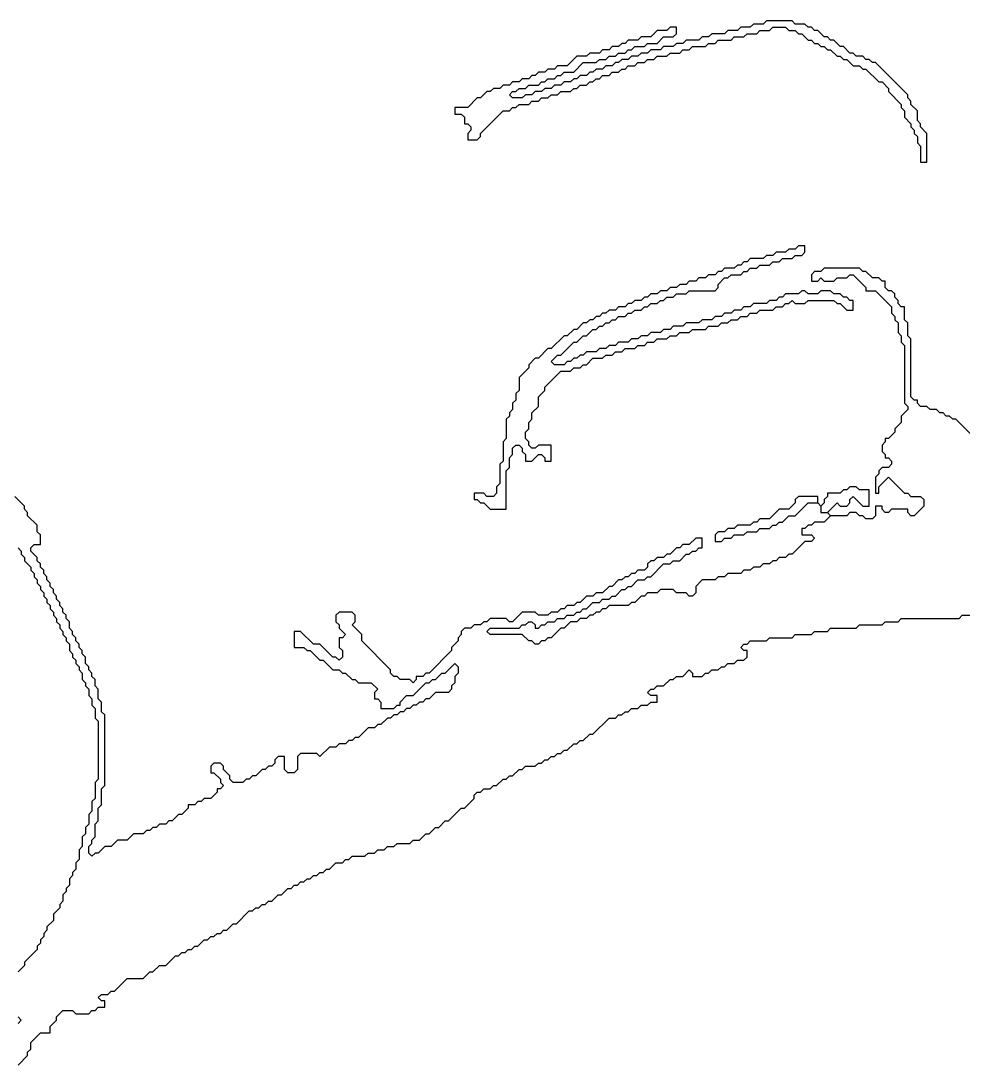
# Model space of a CAD drawing. Header units: metres. Extents: x 0 to 100, y 0 to 129.
# Drawn here: x 54 to 61.33, y 82.48 to 90.6 of the extents above; entities that cross this region are included whole.
import ezdxf

# ---------------------------------------------------------------- set-up
doc = ezdxf.new("R2010")
doc.units = ezdxf.units.M

msp = doc.modelspace()

# ---------------------------------------------------------------- linework, layer by layer
for points in [[(59.8, 90.6), (59.775, 90.575), (59.7, 90.575), (59.675, 90.55), (59.6, 90.55), (59.575, 90.525), (59.5, 90.525), (59.475, 90.5), (59.375, 90.5), (59.35, 90.475), (59.3, 90.475), (59.275, 90.45), (59.175, 90.45), (59.15, 90.425), (59.1, 90.425), (59.075, 90.4), (59, 90.4), (58.975, 90.375), (58.9, 90.375), (58.875, 90.35), (58.825, 90.35), (58.8, 90.325), (58.75, 90.325), (58.725, 90.3), (58.675, 90.3), (58.65, 90.275), (58.625, 90.275), (58.6, 90.25), (58.55, 90.25), (58.525, 90.225), (58.475, 90.225), (58.45, 90.2), (58.425, 90.2), (58.4, 90.175), (58.35, 90.175), (58.325, 90.15), (58.3, 90.15), (58.275, 90.125), (58.225, 90.125), (58.2, 90.1), (58.15, 90.1), (58.125, 90.075), (58.075, 90.075), (58.05, 90.05), (58, 90.05), (57.975, 90.025), (57.925, 90.025), (57.9, 90), (57.825, 90), (57.8, 90.025), (57.825, 90.05), (57.85, 90.05), (57.875, 90.075), (57.925, 90.075), (57.95, 90.1), (58.025, 90.1), (58.05, 90.125), (58.075, 90.125), (58.1, 90.15), (58.15, 90.15), (58.175, 90.175), (58.2, 90.175), (58.225, 90.2), (58.3, 90.2), (58.375, 90.275), (58.475, 90.275), (58.5, 90.3), (58.55, 90.3), (58.575, 90.325), (58.625, 90.325), (58.65, 90.35), (58.7, 90.35), (58.725, 90.375), (58.75, 90.375), (58.775, 90.4), (58.85, 90.4), (58.875, 90.425), (58.95, 90.425), (59, 90.475), (59.075, 90.475), (59.1, 90.5), (59.1, 90.55), (59.05, 90.55), (59.025, 90.525), (58.95, 90.525), (58.9, 90.475), (58.825, 90.475), (58.8, 90.45), (58.725, 90.45), (58.7, 90.425), (58.675, 90.425), (58.65, 90.4), (58.6, 90.4), (58.575, 90.375), (58.525, 90.375), (58.5, 90.35), (58.425, 90.35), (58.4, 90.325), (58.325, 90.325), (58.25, 90.25), (58.175, 90.25), (58.15, 90.225), (58.1, 90.225), (58.075, 90.2), (58.025, 90.2), (58, 90.175), (57.975, 90.175), (57.95, 90.15), (57.9, 90.15), (57.875, 90.125), (57.825, 90.125), (57.8, 90.1), (57.75, 90.1), (57.725, 90.075), (57.675, 90.075), (57.65, 90.05), (57.625, 90.05), (57.575, 90), (57.55, 90), (57.475, 89.925), (57.375, 89.925), (57.375, 89.875), (57.425, 89.875), (57.45, 89.85), (57.45, 89.8), (57.475, 89.8), (57.5, 89.775), (57.5, 89.75), (57.475, 89.725), (57.475, 89.675), (57.55, 89.675), (57.575, 89.7), (57.575, 89.725), (57.75, 89.9), (57.8, 89.9), (57.825, 89.925), (57.85, 89.925), (57.875, 89.95), (57.95, 89.95), (57.975, 89.975), (58.025, 89.975), (58.05, 90), (58.1, 90), (58.125, 90.025), (58.175, 90.025), (58.2, 90.05), (58.275, 90.05), (58.3, 90.075), (58.325, 90.075), (58.35, 90.1), (58.4, 90.1), (58.425, 90.125), (58.45, 90.125), (58.475, 90.15), (58.5, 90.15), (58.525, 90.175), (58.575, 90.175), (58.6, 90.2), (58.65, 90.2), (58.675, 90.225), (58.7, 90.225), (58.725, 90.25), (58.775, 90.25), (58.8, 90.275), (58.85, 90.275), (58.875, 90.3), (58.925, 90.3), (58.95, 90.325), (59.025, 90.325), (59.05, 90.35), (59.125, 90.35), (59.15, 90.375), (59.2, 90.375), (59.225, 90.4), (59.325, 90.4), (59.35, 90.425), (59.4, 90.425), (59.425, 90.45), (59.525, 90.45), (59.55, 90.475), (59.625, 90.475), (59.65, 90.5), (59.725, 90.5), (59.75, 90.525), (59.825, 90.525), (59.85, 90.55), (59.95, 90.55), (59.975, 90.525), (60.025, 90.525), (60.05, 90.5), (60.075, 90.5), (60.125, 90.45), (60.15, 90.45), (60.175, 90.425), (60.2, 90.425), (60.225, 90.4), (60.25, 90.4), (60.275, 90.375), (60.3, 90.375), (60.35, 90.325), (60.375, 90.325), (60.4, 90.3), (60.425, 90.3), (60.475, 90.25), (60.525, 90.25), (60.55, 90.225), (60.575, 90.225), (60.675, 90.125), (60.7, 90.125), (60.75, 90.075), (60.75, 90.05), (60.85, 89.95), (60.85, 89.925), (60.875, 89.9), (60.875, 89.85), (60.925, 89.8), (60.925, 89.775), (60.95, 89.75), (60.95, 89.725), (60.975, 89.7), (60.975, 89.65), (61, 89.625), (61, 89.5), (61.05, 89.5), (61.05, 89.725), (61, 89.775), (61, 89.8), (60.975, 89.825), (60.975, 89.9), (60.925, 89.95), (60.925, 89.975), (60.9, 90), (60.9, 90.025), (60.65, 90.275), (60.625, 90.275), (60.6, 90.3), (60.575, 90.3), (60.55, 90.325), (60.5, 90.325), (60.475, 90.35), (60.45, 90.35), (60.4, 90.4), (60.375, 90.4), (60.325, 90.45), (60.3, 90.45), (60.275, 90.475), (60.25, 90.475), (60.2, 90.525), (60.175, 90.525), (60.15, 90.55), (60.125, 90.55), (60.1, 90.575), (60.025, 90.575), (60, 90.6), (59.8, 90.6)], [(60.05, 88.85), (60.025, 88.825), (59.975, 88.825), (59.95, 88.8), (59.875, 88.8), (59.85, 88.775), (59.8, 88.775), (59.775, 88.75), (59.675, 88.75), (59.65, 88.725), (59.625, 88.725), (59.6, 88.7), (59.575, 88.7), (59.55, 88.675), (59.475, 88.675), (59.45, 88.65), (59.425, 88.65), (59.4, 88.625), (59.35, 88.625), (59.325, 88.6), (59.275, 88.6), (59.25, 88.575), (59.2, 88.575), (59.175, 88.55), (59.125, 88.55), (59.1, 88.525), (59.05, 88.525), (59.025, 88.5), (58.975, 88.5), (58.95, 88.475), (58.9, 88.475), (58.875, 88.45), (58.85, 88.45), (58.825, 88.425), (58.775, 88.425), (58.75, 88.4), (58.725, 88.4), (58.7, 88.375), (58.65, 88.375), (58.625, 88.35), (58.575, 88.35), (58.55, 88.325), (58.525, 88.325), (58.5, 88.3), (58.475, 88.3), (58.45, 88.275), (58.425, 88.275), (58.4, 88.25), (58.375, 88.25), (58.325, 88.2), (58.3, 88.2), (58.25, 88.15), (58.225, 88.15), (58.125, 88.05), (58.1, 88.05), (58.025, 87.975), (58, 87.975), (57.95, 87.925), (57.95, 87.9), (57.875, 87.825), (57.875, 87.725), (57.85, 87.7), (57.85, 87.65), (57.825, 87.625), (57.825, 87.575), (57.8, 87.55), (57.8, 87.525), (57.775, 87.5), (57.775, 87.35), (57.75, 87.325), (57.75, 87.175), (57.725, 87.15), (57.725, 87), (57.7, 86.975), (57.7, 86.925), (57.675, 86.9), (57.625, 86.9), (57.6, 86.925), (57.525, 86.925), (57.525, 86.875), (57.55, 86.875), (57.575, 86.85), (57.6, 86.85), (57.65, 86.8), (57.775, 86.8), (57.775, 87.1), (57.8, 87.125), (57.8, 87.2), (57.825, 87.225), (57.825, 87.275), (57.85, 87.3), (57.875, 87.3), (57.9, 87.275), (57.9, 87.25), (57.925, 87.225), (57.925, 87.175), (57.975, 87.175), (58.025, 87.225), (58.05, 87.225), (58.075, 87.2), (58.075, 87.175), (58.125, 87.175), (58.125, 87.3), (58.025, 87.3), (58, 87.275), (57.975, 87.275), (57.95, 87.3), (57.95, 87.325), (57.925, 87.35), (57.925, 87.4), (57.95, 87.425), (57.95, 87.475), (57.975, 87.5), (57.975, 87.55), (58.025, 87.6), (58.025, 87.675), (58.075, 87.725), (58.075, 87.75), (58.2, 87.875), (58.275, 87.875), (58.3, 87.9), (58.35, 87.9), (58.375, 87.925), (58.4, 87.925), (58.45, 87.975), (58.525, 87.975), (58.55, 88), (58.6, 88), (58.625, 88.025), (58.675, 88.025), (58.7, 88.05), (58.775, 88.05), (58.8, 88.075), (58.85, 88.075), (58.875, 88.1), (58.925, 88.1), (58.95, 88.125), (59.025, 88.125), (59.05, 88.15), (59.1, 88.15), (59.125, 88.175), (59.2, 88.175), (59.225, 88.2), (59.325, 88.2), (59.35, 88.225), (59.425, 88.225), (59.45, 88.25), (59.5, 88.25), (59.525, 88.275), (59.575, 88.275), (59.6, 88.3), (59.65, 88.3), (59.675, 88.325), (59.725, 88.325), (59.75, 88.35), (59.85, 88.35), (59.875, 88.375), (59.925, 88.375), (59.95, 88.4), (59.975, 88.4), (60, 88.425), (60.025, 88.4), (60.1, 88.4), (60.125, 88.425), (60.325, 88.425), (60.35, 88.4), (60.375, 88.4), (60.425, 88.35), (60.475, 88.35), (60.475, 88.425), (60.45, 88.425), (60.425, 88.45), (60.4, 88.45), (60.375, 88.475), (60.325, 88.475), (60.3, 88.5), (60.225, 88.5), (60.2, 88.475), (60.125, 88.475), (60.1, 88.5), (60.075, 88.5), (60.05, 88.475), (59.95, 88.475), (59.925, 88.45), (59.9, 88.45), (59.875, 88.425), (59.825, 88.425), (59.8, 88.4), (59.7, 88.4), (59.675, 88.375), (59.625, 88.375), (59.6, 88.35), (59.55, 88.35), (59.525, 88.325), (59.475, 88.325), (59.45, 88.3), (59.4, 88.3), (59.375, 88.275), (59.3, 88.275), (59.275, 88.25), (59.175, 88.25), (59.15, 88.225), (59.075, 88.225), (59.05, 88.2), (59, 88.2), (58.975, 88.175), (58.9, 88.175), (58.875, 88.15), (58.825, 88.15), (58.8, 88.125), (58.75, 88.125), (58.725, 88.1), (58.65, 88.1), (58.625, 88.075), (58.575, 88.075), (58.55, 88.05), (58.5, 88.05), (58.475, 88.025), (58.4, 88.025), (58.375, 88), (58.35, 88), (58.325, 87.975), (58.3, 87.975), (58.275, 87.95), (58.25, 87.95), (58.225, 87.925), (58.15, 87.925), (58.125, 87.95), (58.175, 88), (58.2, 88), (58.3, 88.1), (58.325, 88.1), (58.375, 88.15), (58.4, 88.15), (58.45, 88.2), (58.475, 88.2), (58.5, 88.225), (58.525, 88.225), (58.55, 88.25), (58.575, 88.25), (58.6, 88.275), (58.625, 88.275), (58.65, 88.3), (58.7, 88.3), (58.725, 88.325), (58.75, 88.325), (58.775, 88.35), (58.825, 88.35), (58.85, 88.375), (58.875, 88.375), (58.9, 88.4), (58.95, 88.4), (58.975, 88.425), (59, 88.425), (59.025, 88.45), (59.075, 88.45), (59.1, 88.475), (59.175, 88.475), (59.2, 88.5), (59.4, 88.5), (59.425, 88.525), (59.425, 88.55), (59.475, 88.6), (59.5, 88.6), (59.525, 88.625), (59.6, 88.625), (59.625, 88.65), (59.65, 88.65), (59.675, 88.675), (59.725, 88.675), (59.75, 88.7), (59.825, 88.7), (59.85, 88.725), (59.9, 88.725), (59.925, 88.75), (60, 88.75), (60.025, 88.775), (60.075, 88.775), (60.1, 88.8), (60.1, 88.85), (60.05, 88.85)], [(61.425, 87.35), (61.275, 87.5), (61.25, 87.5), (61.225, 87.525), (61.2, 87.525), (61.175, 87.55), (61.15, 87.55), (61.125, 87.575), (61.075, 87.575), (61.05, 87.6), (61, 87.6), (60.975, 87.625), (60.975, 87.65), (60.95, 87.65), (60.925, 87.675), (60.925, 88.125), (60.9, 88.15), (60.9, 88.25), (60.875, 88.275), (60.875, 88.375), (60.85, 88.375), (60.825, 88.4), (60.825, 88.425), (60.8, 88.45), (60.8, 88.475), (60.775, 88.5), (60.75, 88.5), (60.725, 88.525), (60.725, 88.575), (60.7, 88.575), (60.675, 88.6), (60.625, 88.6), (60.575, 88.65), (60.55, 88.65), (60.525, 88.675), (60.25, 88.675), (60.225, 88.65), (60.175, 88.65), (60.15, 88.625), (60.15, 88.575), (60.2, 88.575), (60.225, 88.6), (60.25, 88.575), (60.325, 88.575), (60.35, 88.6), (60.425, 88.6), (60.45, 88.625), (60.475, 88.625), (60.575, 88.525), (60.575, 88.5), (60.65, 88.5), (60.775, 88.375), (60.775, 88.325), (60.8, 88.3), (60.8, 88.275), (60.825, 88.25), (60.825, 88.175), (60.85, 88.15), (60.85, 88.1), (60.875, 88.075), (60.875, 87.625), (60.9, 87.6), (60.9, 87.575), (60.85, 87.525), (60.85, 87.475), (60.8, 87.425), (60.8, 87.4), (60.75, 87.35), (60.725, 87.35), (60.725, 87.325), (60.7, 87.3), (60.7, 87.25), (60.725, 87.225), (60.725, 87.2), (60.75, 87.2), (60.775, 87.175), (60.775, 87.15), (60.75, 87.125), (60.7, 87.125), (60.675, 87.1), (60.675, 87.075), (60.65, 87.05), (60.65, 86.925), (60.675, 86.925), (60.675, 86.975), (60.75, 87.05), (60.875, 86.925), (60.9, 86.925), (60.925, 86.9), (61, 86.9), (61.025, 86.875), (61.025, 86.825), (60.95, 86.75), (60.925, 86.75), (60.9, 86.775), (60.9, 86.8), (60.775, 86.8), (60.75, 86.775), (60.725, 86.775), (60.7, 86.8), (60.7, 86.825), (60.65, 86.825), (60.65, 86.75), (60.625, 86.725), (60.575, 86.725), (60.55, 86.75), (60.525, 86.75), (60.5, 86.775), (60.45, 86.775), (60.425, 86.75), (60.3, 86.75), (60.275, 86.775), (60.35, 86.85), (60.375, 86.825), (60.425, 86.825), (60.45, 86.85), (60.45, 86.875), (60.475, 86.9), (60.55, 86.825), (60.6, 86.825), (60.6, 86.95), (60.525, 86.95), (60.5, 86.975), (60.45, 86.975), (60.425, 86.95), (60.4, 86.95), (60.375, 86.925), (60.275, 86.925), (60.275, 86.9), (60.25, 86.875), (60.25, 86.85), (60.225, 86.825), (60.2, 86.85), (60.2, 86.9), (60.05, 86.9), (60.025, 86.875), (60.025, 86.85), (59.975, 86.8), (59.9, 86.8), (59.825, 86.725), (59.75, 86.725), (59.725, 86.7), (59.7, 86.7), (59.675, 86.675), (59.575, 86.675), (59.55, 86.65), (59.5, 86.65), (59.475, 86.625), (59.425, 86.625), (59.4, 86.6), (59.4, 86.55), (59.45, 86.55), (59.475, 86.575), (59.525, 86.575), (59.55, 86.6), (59.625, 86.6), (59.65, 86.625), (59.725, 86.625), (59.75, 86.65), (59.825, 86.65), (59.85, 86.675), (59.875, 86.675), (59.9, 86.7), (59.925, 86.7), (59.975, 86.75), (60.025, 86.75), (60.125, 86.85), (60.2, 86.85), (60.225, 86.825), (60.225, 86.775), (60.275, 86.775), (60.3, 86.75), (60.25, 86.7), (60.175, 86.7), (60.15, 86.675), (60.125, 86.675), (60.1, 86.65), (60.075, 86.65), (60.075, 86.6), (60.15, 86.6), (60.175, 86.575), (60.15, 86.55), (60.1, 86.55), (60, 86.45), (59.975, 86.45), (59.95, 86.425), (59.9, 86.425), (59.875, 86.4), (59.85, 86.4), (59.825, 86.375), (59.775, 86.375), (59.75, 86.35), (59.7, 86.35), (59.675, 86.325), (59.625, 86.325), (59.6, 86.3), (59.5, 86.3), (59.475, 86.275), (59.425, 86.275), (59.4, 86.25), (59.3, 86.25), (59.25, 86.2), (59.25, 86.15), (59.225, 86.125), (59.2, 86.125), (59.175, 86.15), (59.1, 86.15), (59.075, 86.175), (58.975, 86.175), (58.95, 86.15), (58.875, 86.15), (58.85, 86.125), (58.825, 86.125), (58.775, 86.075), (58.75, 86.075), (58.725, 86.05), (58.575, 86.05), (58.55, 86.025), (58.525, 86.025), (58.5, 86), (58.475, 86), (58.45, 85.975), (58.425, 85.975), (58.4, 85.95), (58.35, 85.95), (58.325, 85.925), (58.275, 85.925), (58.225, 85.875), (58.2, 85.875), (58.125, 85.8), (58.1, 85.8), (58.075, 85.775), (58.05, 85.775), (58.025, 85.75), (58, 85.75), (57.975, 85.775), (57.95, 85.775), (57.9, 85.825), (57.65, 85.825), (57.625, 85.85), (57.65, 85.875), (57.875, 85.875), (57.9, 85.9), (57.925, 85.9), (57.95, 85.925), (57.975, 85.925), (58, 85.9), (58, 85.875), (58.025, 85.875), (58.05, 85.9), (58.075, 85.9), (58.1, 85.925), (58.15, 85.925), (58.175, 85.95), (58.225, 85.95), (58.25, 85.975), (58.3, 85.975), (58.325, 86), (58.35, 86), (58.375, 86.025), (58.4, 86.025), (58.45, 86.075), (58.5, 86.075), (58.525, 86.1), (58.575, 86.1), (58.6, 86.125), (58.625, 86.125), (58.675, 86.175), (58.7, 86.175), (58.725, 86.2), (58.75, 86.2), (58.8, 86.25), (58.85, 86.25), (58.875, 86.275), (58.9, 86.275), (59, 86.375), (59.05, 86.375), (59.075, 86.4), (59.125, 86.4), (59.175, 86.45), (59.2, 86.45), (59.225, 86.475), (59.25, 86.475), (59.275, 86.5), (59.3, 86.5), (59.3, 86.575), (59.25, 86.575), (59.2, 86.525), (59.15, 86.525), (59.125, 86.5), (59.1, 86.5), (59.05, 86.45), (59.025, 86.45), (59, 86.425), (58.95, 86.425), (58.925, 86.4), (58.9, 86.4), (58.875, 86.375), (58.875, 86.35), (58.85, 86.325), (58.8, 86.325), (58.775, 86.3), (58.75, 86.3), (58.725, 86.275), (58.7, 86.275), (58.675, 86.25), (58.65, 86.25), (58.6, 86.2), (58.575, 86.2), (58.525, 86.15), (58.475, 86.15), (58.45, 86.125), (58.4, 86.125), (58.35, 86.075), (58.325, 86.075), (58.3, 86.05), (58.25, 86.05), (58.225, 86.025), (58.2, 86.025), (58.175, 86), (58.125, 86), (58.1, 85.975), (58.025, 85.975), (58, 86), (57.9, 86), (57.825, 85.925), (57.8, 85.925), (57.775, 85.95), (57.65, 85.95), (57.625, 85.925), (57.6, 85.925), (57.575, 85.9), (57.525, 85.9), (57.5, 85.875), (57.45, 85.875), (57.425, 85.85), (57.425, 85.825), (57.4, 85.8), (57.4, 85.775), (57.35, 85.725), (57.35, 85.7), (57.175, 85.525), (57.15, 85.525), (57.125, 85.5), (57.075, 85.5), (57.075, 85.475), (57.05, 85.45), (57.025, 85.475), (56.95, 85.475), (56.925, 85.5), (56.9, 85.5), (56.875, 85.525), (56.875, 85.55), (56.65, 85.775), (56.65, 85.825), (56.575, 85.9), (56.6, 85.925), (56.6, 85.975), (56.575, 86), (56.475, 86), (56.45, 85.975), (56.45, 85.925), (56.475, 85.9), (56.475, 85.875), (56.525, 85.825), (56.5, 85.8), (56.475, 85.8), (56.475, 85.725), (56.5, 85.7), (56.5, 85.65), (56.475, 85.625), (56.45, 85.65), (56.425, 85.65), (56.325, 85.75), (56.275, 85.75), (56.175, 85.85), (56.125, 85.85), (56.125, 85.725), (56.2, 85.725), (56.225, 85.7), (56.25, 85.7), (56.325, 85.625), (56.35, 85.625), (56.425, 85.55), (56.475, 85.55), (56.5, 85.525), (56.525, 85.525), (56.575, 85.475), (56.6, 85.475), (56.625, 85.45), (56.725, 85.45), (56.775, 85.4), (56.75, 85.375), (56.75, 85.325), (56.775, 85.325), (56.8, 85.3), (56.8, 85.25), (56.9, 85.25), (56.925, 85.275), (56.95, 85.275), (56.95, 85.3), (57, 85.35), (57.05, 85.35), (57.15, 85.45), (57.175, 85.45), (57.2, 85.475), (57.225, 85.475), (57.275, 85.525), (57.3, 85.525), (57.375, 85.6), (57.4, 85.575), (57.4, 85.525), (57.375, 85.5), (57.375, 85.45), (57.35, 85.425), (57.35, 85.4), (57.325, 85.375), (57.225, 85.375), (57.175, 85.325), (57.15, 85.325), (57.125, 85.3), (57.1, 85.3), (57.075, 85.275), (57.05, 85.275), (57.025, 85.25), (57, 85.25), (56.975, 85.225), (56.95, 85.225), (56.925, 85.2), (56.9, 85.2), (56.875, 85.175), (56.85, 85.175), (56.8, 85.125), (56.775, 85.125), (56.75, 85.1), (56.7, 85.1), (56.625, 85.025), (56.6, 85.025), (56.575, 85), (56.55, 85), (56.525, 84.975), (56.475, 84.975), (56.45, 84.95), (56.4, 84.95), (56.325, 84.875), (56.3, 84.9), (56.175, 84.9), (56.15, 84.875), (56.15, 84.775), (56.125, 84.75), (56.075, 84.75), (56.05, 84.775), (56.05, 84.875), (56, 84.875), (55.975, 84.85), (55.975, 84.825), (55.95, 84.8), (55.925, 84.8), (55.9, 84.775), (55.875, 84.775), (55.825, 84.725), (55.8, 84.725), (55.775, 84.7), (55.75, 84.7), (55.725, 84.675), (55.65, 84.675), (55.625, 84.7), (55.625, 84.725), (55.575, 84.775), (55.575, 84.8), (55.55, 84.825), (55.5, 84.825), (55.475, 84.8), (55.475, 84.75), (55.5, 84.75), (55.55, 84.7), (55.55, 84.675), (55.575, 84.65), (55.55, 84.625), (55.525, 84.625), (55.525, 84.6), (55.475, 84.55), (55.425, 84.55), (55.4, 84.525), (55.375, 84.525), (55.35, 84.5), (55.3, 84.5), (55.3, 84.475), (55.25, 84.425), (55.225, 84.425), (55.175, 84.375), (55.15, 84.375), (55.125, 84.35), (55.075, 84.35), (55.05, 84.325), (55.025, 84.325), (55, 84.3), (54.975, 84.3), (54.95, 84.275), (54.875, 84.275), (54.825, 84.225), (54.75, 84.225), (54.7, 84.175), (54.65, 84.175), (54.6, 84.125), (54.575, 84.125), (54.55, 84.1), (54.525, 84.125), (54.525, 84.175), (54.55, 84.2), (54.55, 84.225), (54.575, 84.25), (54.575, 84.35), (54.6, 84.375), (54.6, 84.475), (54.625, 84.5), (54.625, 84.625), (54.65, 84.65), (54.65, 85.2), (54.625, 85.225), (54.625, 85.3), (54.6, 85.325), (54.6, 85.4), (54.575, 85.425), (54.575, 85.475), (54.55, 85.5), (54.55, 85.525), (54.525, 85.55), (54.525, 85.575), (54.5, 85.6), (54.5, 85.65), (54.475, 85.675), (54.475, 85.7), (54.45, 85.725), (54.45, 85.75), (54.425, 85.775), (54.425, 85.8), (54.4, 85.825), (54.4, 85.85), (54.375, 85.875), (54.375, 85.925), (54.35, 85.95), (54.35, 85.975), (54.325, 86), (54.325, 86.025), (54.3, 86.05), (54.3, 86.075), (54.275, 86.1), (54.275, 86.125), (54.25, 86.15), (54.25, 86.175), (54.225, 86.2), (54.225, 86.225), (54.2, 86.25), (54.2, 86.275), (54.175, 86.3), (54.175, 86.325), (54.15, 86.35), (54.15, 86.375), (54.125, 86.4), (54.125, 86.425), (54.075, 86.475), (54.075, 86.5), (54.1, 86.525), (54.15, 86.525), (54.15, 86.6), (54.125, 86.625), (54.125, 86.675), (54.05, 86.75), (54.05, 86.775), (54.025, 86.8), (54.025, 86.825), (53.95, 86.9)], [(53.975, 86.5), (54, 86.475), (54, 86.45), (54.025, 86.425), (54.025, 86.4), (54.075, 86.35), (54.075, 86.325), (54.1, 86.3), (54.1, 86.275), (54.125, 86.25), (54.125, 86.225), (54.15, 86.2), (54.15, 86.175), (54.175, 86.15), (54.175, 86.125), (54.2, 86.1), (54.2, 86.075), (54.225, 86.05), (54.225, 86.025), (54.25, 86), (54.25, 85.975), (54.275, 85.95), (54.275, 85.925), (54.3, 85.9), (54.3, 85.875), (54.325, 85.85), (54.325, 85.825), (54.35, 85.8), (54.35, 85.775), (54.375, 85.75), (54.375, 85.7), (54.4, 85.675), (54.4, 85.65), (54.425, 85.625), (54.425, 85.6), (54.45, 85.575), (54.45, 85.55), (54.475, 85.525), (54.475, 85.475), (54.5, 85.45), (54.5, 85.425), (54.525, 85.4), (54.525, 85.35), (54.55, 85.325), (54.55, 85.275), (54.575, 85.25), (54.575, 85.175), (54.6, 85.15), (54.6, 84.7), (54.575, 84.675), (54.575, 84.55), (54.55, 84.525), (54.55, 84.45), (54.525, 84.425), (54.525, 84.35), (54.5, 84.325), (54.5, 84.275), (54.475, 84.25), (54.475, 84.175), (54.45, 84.15), (54.45, 84.075), (54.425, 84.05), (54.425, 84), (54.4, 83.975), (54.4, 83.95), (54.375, 83.925), (54.375, 83.875), (54.35, 83.85), (54.35, 83.825), (54.325, 83.8), (54.325, 83.75), (54.3, 83.725), (54.3, 83.7), (54.25, 83.65), (54.25, 83.6), (54.2, 83.55), (54.2, 83.525), (54.175, 83.5), (54.175, 83.475), (54.15, 83.45), (54.15, 83.425), (54.125, 83.4), (54.125, 83.375), (54.025, 83.275), (54.025, 83.25), (53.975, 83.2)], [(53.975, 82.475), (54.05, 82.55), (54.05, 82.575), (54.075, 82.6), (54.075, 82.65), (54.15, 82.725), (54.225, 82.725), (54.225, 82.775), (54.275, 82.825), (54.275, 82.85), (54.325, 82.9), (54.4, 82.9), (54.425, 82.875), (54.525, 82.875), (54.55, 82.9), (54.575, 82.9), (54.6, 82.925), (54.65, 82.925), (54.65, 82.975), (54.625, 82.975), (54.6, 83), (54.625, 83.025), (54.675, 83.025), (54.7, 83.05), (54.725, 83.05), (54.825, 83.15), (54.95, 83.15), (55, 83.2), (55.025, 83.2), (55.075, 83.25), (55.125, 83.25), (55.2, 83.325), (55.225, 83.325), (55.25, 83.35), (55.275, 83.35), (55.3, 83.375), (55.325, 83.375), (55.35, 83.4), (55.375, 83.4), (55.425, 83.45), (55.45, 83.45), (55.475, 83.475), (55.5, 83.475), (55.525, 83.5), (55.55, 83.5), (55.575, 83.525), (55.6, 83.525), (55.65, 83.575), (55.675, 83.575), (55.775, 83.675), (55.8, 83.675), (55.825, 83.7), (55.85, 83.7), (55.875, 83.725), (55.9, 83.725), (55.925, 83.75), (55.95, 83.75), (56, 83.8), (56.025, 83.8), (56.075, 83.85), (56.1, 83.85), (56.125, 83.875), (56.15, 83.875), (56.175, 83.9), (56.2, 83.9), (56.225, 83.925), (56.25, 83.925), (56.275, 83.95), (56.3, 83.95), (56.325, 83.975), (56.35, 83.975), (56.375, 84), (56.4, 84), (56.45, 84.05), (56.5, 84.05), (56.525, 84.075), (56.55, 84.075), (56.575, 84.1), (56.675, 84.1), (56.7, 84.125), (56.75, 84.125), (56.775, 84.15), (56.825, 84.15), (56.85, 84.175), (56.9, 84.175), (56.925, 84.2), (57.025, 84.2), (57.05, 84.225), (57.1, 84.225), (57.15, 84.275), (57.175, 84.275), (57.225, 84.325), (57.25, 84.325), (57.3, 84.375), (57.325, 84.375), (57.425, 84.475), (57.45, 84.475), (57.525, 84.55), (57.525, 84.575), (57.55, 84.6), (57.575, 84.6), (57.6, 84.625), (57.65, 84.625), (57.675, 84.65), (57.7, 84.65), (57.75, 84.7), (57.775, 84.7), (57.8, 84.725), (57.825, 84.725), (57.875, 84.775), (57.9, 84.775), (57.925, 84.8), (58, 84.8), (58.025, 84.825), (58.05, 84.825), (58.075, 84.85), (58.1, 84.85), (58.125, 84.875), (58.15, 84.875), (58.175, 84.9), (58.2, 84.9), (58.225, 84.925), (58.25, 84.925), (58.3, 84.975), (58.325, 84.975), (58.35, 85), (58.375, 85), (58.425, 85.05), (58.45, 85.05), (58.575, 85.175), (58.625, 85.175), (58.65, 85.2), (58.675, 85.2), (58.7, 85.225), (58.725, 85.225), (58.75, 85.25), (58.8, 85.25), (58.825, 85.275), (58.875, 85.275), (58.9, 85.3), (58.95, 85.3), (58.95, 85.35), (58.9, 85.35), (58.875, 85.375), (58.9, 85.4), (58.925, 85.4), (58.95, 85.425), (59, 85.425), (59.05, 85.475), (59.075, 85.475), (59.1, 85.5), (59.15, 85.5), (59.2, 85.55), (59.225, 85.525), (59.225, 85.5), (59.3, 85.5), (59.325, 85.525), (59.35, 85.525), (59.375, 85.55), (59.425, 85.55), (59.45, 85.575), (59.475, 85.575), (59.5, 85.6), (59.55, 85.6), (59.575, 85.625), (59.625, 85.625), (59.65, 85.65), (59.65, 85.7), (59.625, 85.7), (59.6, 85.725), (59.625, 85.75), (59.65, 85.75), (59.675, 85.775), (59.8, 85.775), (59.825, 85.8), (60, 85.8), (60.025, 85.825), (60.15, 85.825), (60.175, 85.85), (60.275, 85.85), (60.3, 85.875), (60.5, 85.875), (60.525, 85.9), (60.7, 85.9), (60.725, 85.925), (60.825, 85.925), (60.85, 85.95), (61.3, 85.95), (61.325, 85.975), (61.675, 85.975)], [(53.975, 82.85), (54, 82.825), (53.975, 82.8)]]:
    msp.add_lwpolyline(points)

doc.saveas('drawing.dxf')
